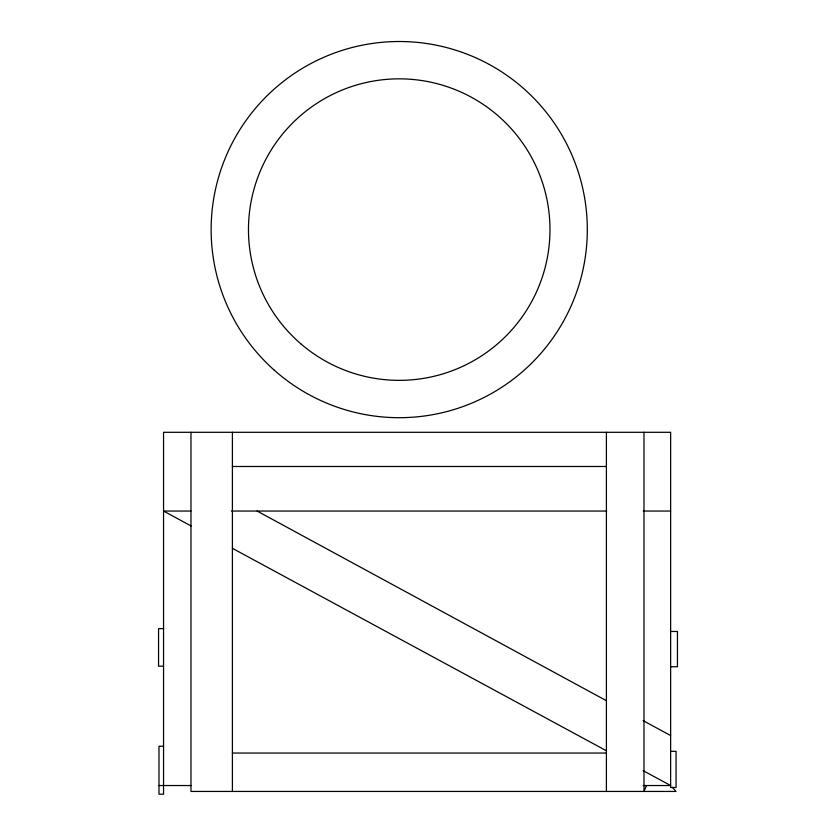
<?xml version="1.0" encoding="UTF-8"?>
<svg xmlns="http://www.w3.org/2000/svg" width="836" height="836" viewBox="0 0 836 836"><rect width="100%" height="100%" fill="white"/><g stroke="black" fill="none" stroke-linecap="round" stroke-linejoin="round"><path stroke-width="1.25" d="M646.51 785.537L643.981 791.441L643.981 432.296M232.398 466.488L606.403 466.488M190.974 511.047L163.553 511.047L191.089 525.959M231.447 511.047L606.717 511.047M643.239 511.047L670.639 511.047M163.553 628.63L158.558 628.63L158.558 666.177L163.553 666.177M670.639 631.473L677.442 631.473L677.442 666.741L670.639 666.741M163.553 746.214L158.986 746.214L158.986 794.2L163.553 794.2L163.553 432.296L670.639 432.296L670.639 787.491L676.063 787.491L676.063 751.324L670.639 751.324M232.398 753.048L606.403 753.048M158.986 785.537L190.963 785.537M643.26 785.537L670.639 785.537L643.103 770.635M232.387 548.312L606.393 750.759M257.112 511.047L606.487 700.746M643.145 720.642L670.639 735.565M672.186 787.219L676.063 791.441L190.974 791.441L190.974 432.296M606.403 432.296L606.403 791.441M232.398 432.296L232.398 791.441M273.727 369.69A188.079 188.079 0 0 0 583.298 268.241A188.079 188.079 0 0 0 340.649 50.871A188.079 188.079 0 0 0 273.727 369.69M301.263 344.192A150.762 150.762 0 0 0 547.444 257.143A150.762 150.762 0 0 0 348.967 87.466A150.762 150.762 0 0 0 301.263 344.192"/></g></svg>
